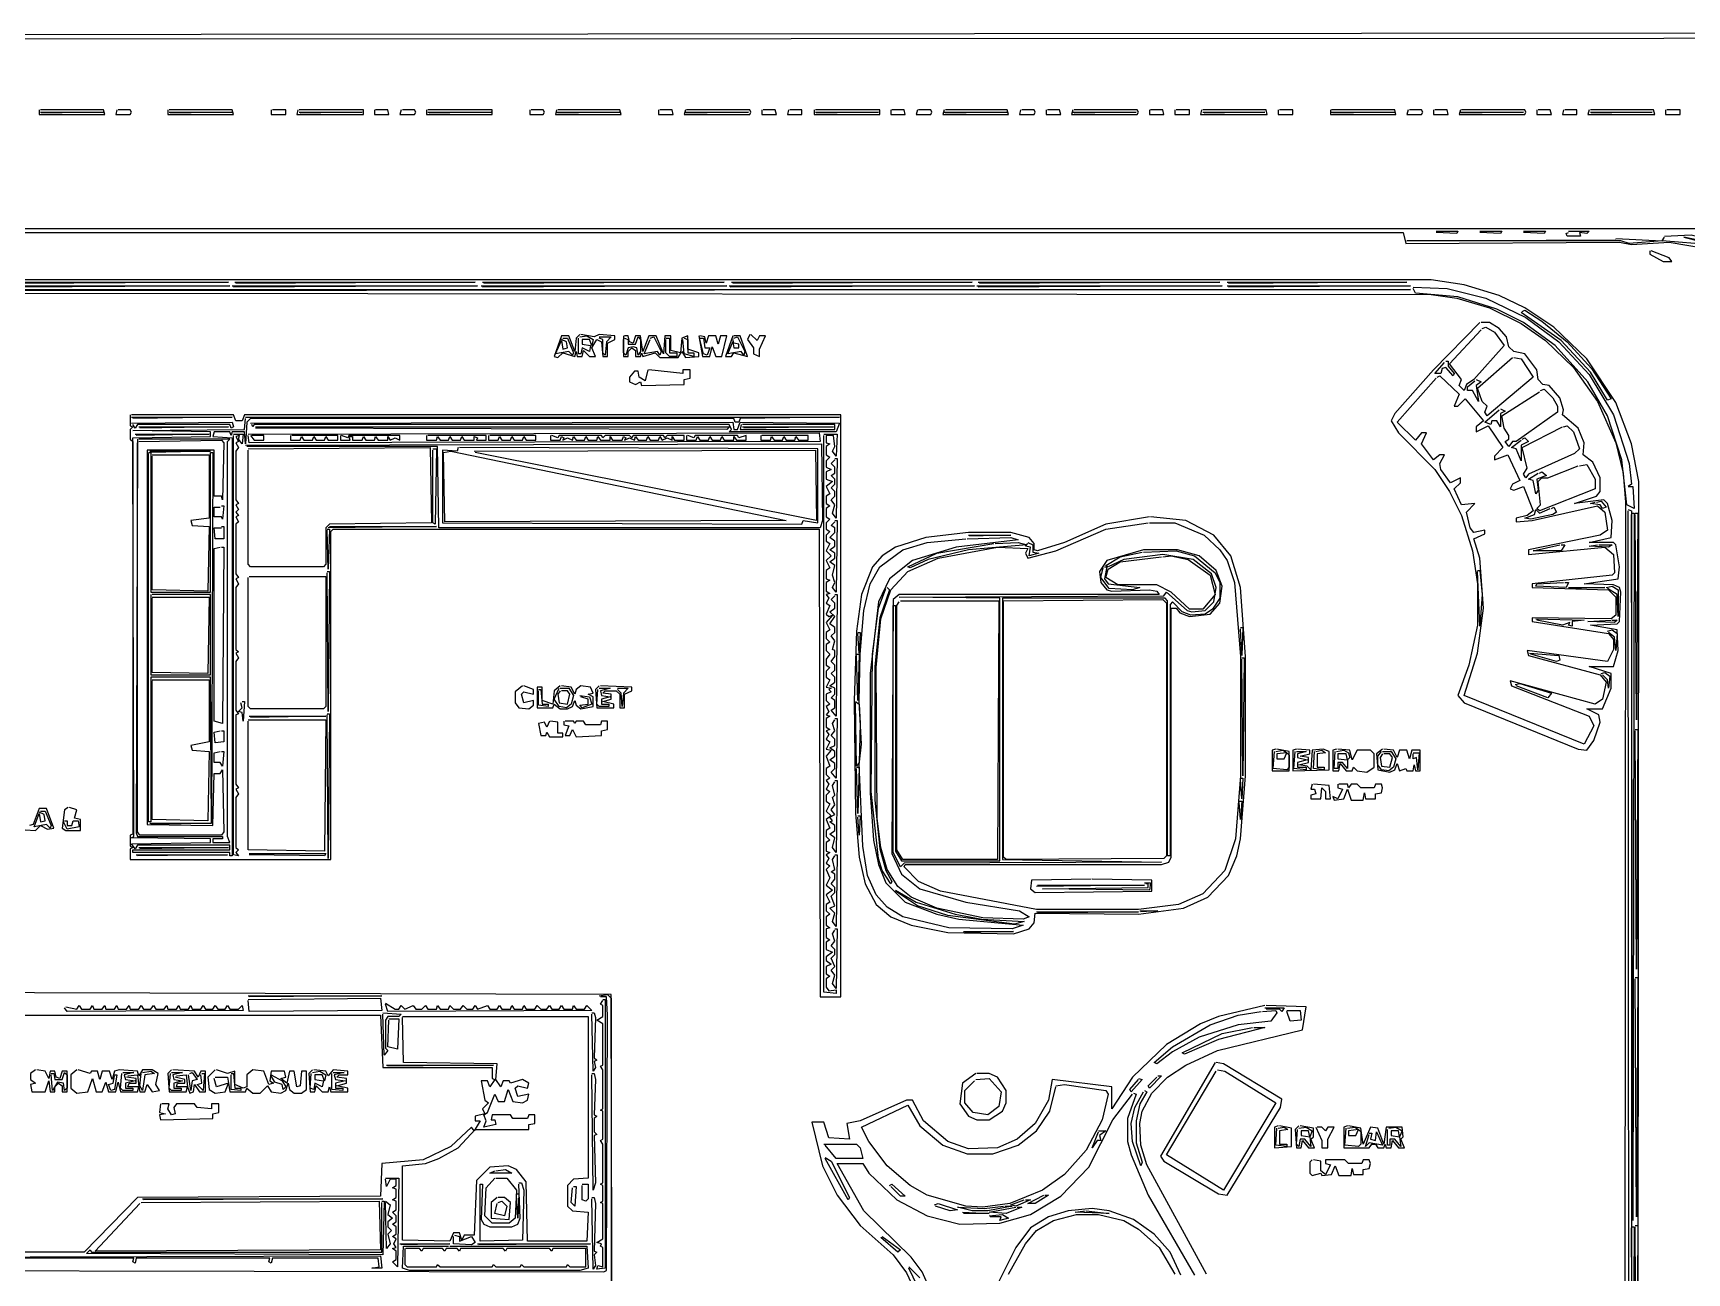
# Model space of a CAD drawing. Header units: metres. Extents: x 58 to 3505, y 58 to 2462.
# Drawn here: x 875 to 2236, y 1442 to 2462 of the extents above; entities that cross this region are included whole.
import ezdxf

# ---------------------------------------------------------------- set-up
doc = ezdxf.new("R2010")
doc.units = ezdxf.units.M

msp = doc.modelspace()

# ---------------------------------------------------------------- linework, layer by layer
at = {"layer": 'VETORIAL'}
for points in [[(2287, 2462), (58, 2460), (58, 59), (2940, 58), (2942, 60), (2942, 2459), (2937, 2462), (2288, 2462)], [(62, 2457), (2936, 2458), (2938, 2456), (2938, 63), (63, 62), (62, 2456)], [(880, 2399), (880, 2395), (934, 2395), (933, 2399), (881, 2399)], [(881, 2397), (933, 2397), (882, 2396)], [(944, 2399), (943, 2395), (955, 2395), (956, 2397), (955, 2399), (945, 2399)], [(986, 2399), (986, 2395), (1040, 2395), (1039, 2399), (987, 2399)], [(987, 2397), (1039, 2397), (988, 2396)], [(1071, 2399), (1071, 2395), (1083, 2395), (1083, 2399), (1072, 2399)], [(1093, 2399), (1092, 2395), (1147, 2395), (1147, 2399), (1094, 2399)], [(1094, 2397), (1146, 2397), (1095, 2396)], [(1156, 2399), (1156, 2395), (1168, 2395), (1167, 2399), (1157, 2399)], [(1178, 2399), (1177, 2395), (1189, 2395), (1190, 2397), (1189, 2399), (1179, 2399)], [(1199, 2399), (1199, 2395), (1253, 2395), (1253, 2399), (1200, 2399)], [(1200, 2397), (1252, 2397), (1201, 2396)], [(1284, 2399), (1284, 2395), (1295, 2395), (1296, 2397), (1295, 2399), (1285, 2399)], [(1306, 2399), (1305, 2395), (1359, 2395), (1358, 2399), (1307, 2399)], [(1306, 2397), (1358, 2397), (1307, 2396)], [(1390, 2399), (1390, 2395), (1402, 2395), (1401, 2399), (1391, 2399)], [(1412, 2399), (1411, 2395), (1465, 2395), (1466, 2397), (1465, 2399), (1413, 2399)], [(1412, 2397), (1464, 2397), (1413, 2396)], [(1475, 2399), (1475, 2395), (1487, 2395), (1486, 2399), (1476, 2399)], [(1497, 2399), (1496, 2395), (1508, 2395), (1508, 2399), (1498, 2399)], [(1518, 2399), (1518, 2395), (1572, 2395), (1572, 2399), (1519, 2399)], [(1519, 2397), (1571, 2397), (1520, 2396)], [(1581, 2399), (1581, 2395), (1593, 2395), (1592, 2399), (1582, 2399)], [(1603, 2399), (1602, 2395), (1614, 2395), (1615, 2397), (1614, 2399), (1604, 2399)], [(1625, 2399), (1624, 2395), (1678, 2395), (1677, 2399), (1626, 2399)], [(1625, 2397), (1677, 2397), (1626, 2396)], [(1688, 2399), (1687, 2395), (1699, 2395), (1700, 2397), (1699, 2399), (1689, 2399)], [(1709, 2399), (1709, 2395), (1721, 2395), (1720, 2399), (1710, 2399)], [(1731, 2399), (1730, 2395), (1784, 2395), (1785, 2397), (1784, 2399), (1732, 2399)], [(1731, 2397), (1783, 2397), (1732, 2396)], [(1794, 2399), (1794, 2395), (1806, 2395), (1805, 2399), (1795, 2399)], [(1815, 2399), (1815, 2395), (1827, 2395), (1827, 2399), (1816, 2399)], [(1837, 2399), (1836, 2395), (1891, 2395), (1890, 2399), (1838, 2399)], [(1838, 2397), (1889, 2397), (1839, 2396)], [(1900, 2399), (1900, 2395), (1912, 2395), (1912, 2399), (1901, 2399)], [(1943, 2399), (1943, 2395), (1997, 2395), (1996, 2399), (1944, 2399)], [(1944, 2397), (1996, 2397), (1945, 2396)], [(2007, 2399), (2006, 2395), (2018, 2395), (2019, 2397), (2018, 2399), (2008, 2399)], [(2028, 2399), (2028, 2395), (2040, 2395), (2039, 2399), (2029, 2399)], [(2050, 2399), (2049, 2395), (2103, 2395), (2104, 2397), (2103, 2399), (2051, 2399)], [(2050, 2397), (2102, 2397), (2051, 2396)], [(2113, 2399), (2113, 2395), (2125, 2395), (2124, 2399), (2114, 2399)], [(2135, 2399), (2134, 2395), (2146, 2395), (2146, 2399), (2136, 2399)], [(2156, 2399), (2155, 2395), (2210, 2395), (2209, 2399), (2157, 2399)], [(2157, 2397), (2208, 2397), (2158, 2396)], [(2219, 2399), (2219, 2395), (2231, 2395), (2231, 2399), (2220, 2399)], [(2250, 2301), (804, 2301)], [(811, 2298), (2003, 2298), (2005, 2289), (2181, 2290), (2191, 2288), (2222, 2290), (2264, 2283)], [(2178, 2293), (2216, 2291), (2189, 2289), (2182, 2291), (2006, 2291), (2178, 2292)], [(2030, 2299), (2048, 2299), (2047, 2297), (2030, 2298)], [(2066, 2299), (2084, 2299), (2083, 2297), (2066, 2298)], [(2102, 2299), (2120, 2299), (2119, 2297), (2102, 2298)], [(2139, 2299), (2156, 2299), (2154, 2297), (2148, 2298), (2149, 2295), (2138, 2295), (2137, 2297), (2139, 2298)], [(2218, 2295), (2240, 2296), (2268, 2289), (2263, 2288), (2234, 2294), (2262, 2287), (2258, 2285), (2243, 2289), (2216, 2291), (2218, 2294)], [(2206, 2283), (2206, 2280), (2217, 2274), (2224, 2274), (2222, 2277), (2207, 2283)], [(1352, 1249), (1351, 1671), (686, 1673), (685, 2073), (687, 2098), (691, 2118), (699, 2141), (718, 2174), (744, 2203), (773, 2224), (809, 2240), (830, 2245), (859, 2248), (2026, 2247), (2047, 2244), (2074, 2236), (2100, 2223), (2120, 2209), (2143, 2187), (2163, 2159), (2178, 2125), (2184, 2100), (2186, 2076), (2185, 1049)], [(2196, 1048), (2197, 2093), (2191, 2124), (2178, 2158), (2154, 2194), (2127, 2220), (2103, 2236), (2082, 2246), (2053, 2255), (2026, 2259), (845, 2259)], [(862, 2251), (2009, 2251), (863, 2250)], [(863, 2254), (1037, 2254), (864, 2253)], [(865, 2257), (1036, 2257), (866, 2256)], [(1039, 2254), (1241, 2254), (1040, 2253)], [(1041, 2257), (1239, 2257), (1042, 2256)], [(1244, 2254), (1446, 2254), (1245, 2253)], [(1245, 2257), (1444, 2257), (1246, 2256)], [(1448, 2254), (1650, 2254), (1449, 2253)], [(1450, 2257), (1648, 2257), (1451, 2256)], [(1652, 2254), (1854, 2254), (1653, 2253)], [(1653, 2257), (1852, 2257), (1654, 2256)], [(1858, 2257), (2006, 2257), (1859, 2256)], [(1858, 2254), (2009, 2254), (1859, 2253)], [(2011, 2253), (2039, 2252), (2071, 2244), (2104, 2228), (2131, 2208), (2156, 2181), (2176, 2148), (2189, 2108), (2191, 2091), (2188, 2089), (2192, 2089), (2193, 2071), (2187, 2074), (2183, 2111), (2171, 2147), (2155, 2175), (2128, 2205), (2102, 2224), (2080, 2235), (2048, 2245), (2013, 2248), (2011, 2252)], [(2101, 2233), (2103, 2234), (2117, 2225), (2138, 2208), (2158, 2186), (2174, 2161), (2171, 2160), (2157, 2183), (2133, 2209), (2100, 2232)], [(2066, 2224), (2028, 2185), (1996, 2149), (1993, 2143), (1999, 2133), (2029, 2103), (2041, 2085), (2051, 2065), (2060, 2036), (2064, 2009), (2064, 1975), (2057, 1942), (2048, 1917), (2053, 1911), (2147, 1873), (2154, 1872), (2160, 1880), (2165, 1895), (2164, 1901), (2154, 1906), (2167, 1906), (2174, 1923), (2174, 1935), (2156, 1941), (2176, 1941), (2180, 1954), (2179, 1971), (2157, 1975), (2179, 1976), (2181, 1978), (2182, 2002), (2181, 2006), (2176, 2008), (2152, 2009), (2180, 2013), (2181, 2023), (2178, 2041), (2176, 2043), (2156, 2043), (2174, 2047), (2175, 2061), (2171, 2075), (2168, 2078), (2144, 2075), (2162, 2081), (2165, 2085), (2165, 2096), (2159, 2109), (2151, 2115), (2152, 2125), (2147, 2137), (2134, 2148), (2135, 2152), (2132, 2162), (2123, 2172), (2118, 2173), (2114, 2177), (2113, 2185), (2103, 2198), (2094, 2200), (2090, 2204), (2088, 2212), (2082, 2219), (2074, 2224), (2067, 2224)], [(2068, 2219), (2071, 2220), (2078, 2216), (2086, 2205), (2061, 2177), (2055, 2173), (2053, 2168), (2049, 2172), (2051, 2177), (2041, 2190), (2067, 2218)], [(1325, 2214), (1322, 2211), (1321, 2200), (1316, 2213), (1310, 2213), (1304, 2196), (1307, 2195), (1311, 2199), (1321, 2196), (1322, 2200), (1323, 2196), (1327, 2196), (1328, 2201), (1333, 2196), (1338, 2196), (1335, 2203), (1339, 2210), (1343, 2208), (1344, 2196), (1348, 2196), (1348, 2207), (1354, 2210), (1354, 2213), (1341, 2214), (1337, 2212), (1326, 2214)], [(1311, 2211), (1315, 2211), (1320, 2199), (1319, 2197), (1316, 2200), (1305, 2198), (1310, 2209), (1311, 2202), (1315, 2203), (1314, 2208), (1310, 2210)], [(1325, 2212), (1331, 2213), (1336, 2210), (1335, 2205), (1333, 2210), (1327, 2210), (1327, 2206), (1334, 2205), (1333, 2200), (1327, 2203), (1326, 2198), (1324, 2198), (1324, 2211)], [(1341, 2212), (1351, 2212), (1347, 2208), (1346, 2197), (1344, 2199), (1344, 2210), (1341, 2211)], [(1361, 2213), (1361, 2196), (1365, 2196), (1365, 2200), (1368, 2203), (1371, 2201), (1371, 2196), (1375, 2196), (1376, 2199), (1377, 2196), (1387, 2199), (1391, 2195), (1406, 2195), (1409, 2200), (1412, 2195), (1423, 2196), (1423, 2199), (1414, 2202), (1414, 2213), (1409, 2211), (1408, 2199), (1400, 2201), (1400, 2213), (1395, 2213), (1394, 2198), (1388, 2213), (1382, 2213), (1377, 2200), (1375, 2213), (1371, 2213), (1369, 2207), (1366, 2208), (1365, 2213), (1362, 2213)], [(1362, 2211), (1365, 2210), (1365, 2206), (1371, 2206), (1373, 2212), (1375, 2210), (1375, 2200), (1373, 2197), (1372, 2203), (1369, 2204), (1365, 2203), (1363, 2197), (1361, 2199), (1361, 2210)], [(1383, 2211), (1386, 2212), (1392, 2200), (1391, 2197), (1389, 2200), (1378, 2198), (1383, 2210)], [(1396, 2211), (1399, 2211), (1399, 2199), (1405, 2199), (1405, 2196), (1399, 2196), (1396, 2199), (1396, 2210)], [(1411, 2211), (1414, 2210), (1414, 2199), (1419, 2199), (1419, 2196), (1411, 2198), (1410, 2210)], [(1423, 2213), (1426, 2196), (1432, 2196), (1434, 2204), (1437, 2196), (1442, 2196), (1446, 2213), (1441, 2213), (1439, 2206), (1437, 2213), (1431, 2213), (1429, 2207), (1428, 2212), (1424, 2213)], [(1424, 2211), (1427, 2211), (1428, 2203), (1432, 2203), (1430, 2197), (1427, 2198), (1424, 2210)], [(1451, 2213), (1445, 2196), (1450, 2196), (1452, 2199), (1463, 2196), (1457, 2213), (1452, 2213)], [(1452, 2211), (1455, 2212), (1461, 2200), (1460, 2197), (1458, 2200), (1447, 2198), (1451, 2208), (1452, 2203), (1456, 2203), (1456, 2206), (1452, 2207), (1451, 2210)], [(1465, 2214), (1463, 2210), (1468, 2203), (1468, 2198), (1473, 2196), (1473, 2202), (1478, 2213), (1473, 2213), (1471, 2209), (1466, 2214)], [(2094, 2195), (2100, 2194), (2110, 2179), (2072, 2147), (2070, 2150), (2072, 2155), (2068, 2159), (2064, 2170), (2093, 2195)], [(1381, 2185), (1379, 2176), (1374, 2179), (1373, 2184), (1370, 2184), (1366, 2179), (1366, 2175), (1371, 2173), (1375, 2175), (1376, 2172), (1411, 2173), (1411, 2177), (1416, 2178), (1416, 2185), (1410, 2185), (1410, 2182), (1382, 2185)], [(2031, 2179), (2033, 2180), (2049, 2165), (2045, 2155), (2048, 2155), (2054, 2161), (2069, 2143), (2063, 2138), (2063, 2134), (2073, 2139), (2085, 2121), (2078, 2114), (2078, 2111), (2089, 2115), (2099, 2094), (2093, 2091), (2091, 2087), (2094, 2086), (2102, 2089), (2110, 2069), (2105, 2065), (2096, 2063), (2096, 2060), (2109, 2061), (2163, 2073), (2169, 2068), (2171, 2053), (2165, 2049), (2106, 2037), (2106, 2033), (2169, 2039), (2176, 2033), (2177, 2018), (2175, 2016), (2109, 2009), (2109, 2006), (2172, 2004), (2178, 1998), (2178, 1983), (2174, 1980), (2109, 1981), (2109, 1978), (2172, 1968), (2176, 1963), (2176, 1955), (2171, 1945), (2105, 1954), (2106, 1950), (2165, 1934), (2170, 1928), (2167, 1914), (2161, 1910), (2091, 1929), (2092, 1925), (2156, 1900), (2160, 1892), (2152, 1877), (2053, 1917), (2064, 1952), (2069, 1989), (2066, 2030), (2061, 2046), (2070, 2050), (2070, 2053), (2061, 2051), (2058, 2055), (2055, 2068), (2062, 2075), (2051, 2074), (2045, 2087), (2050, 2092), (2050, 2096), (2042, 2092), (2034, 2103), (2033, 2108), (2037, 2115), (2033, 2115), (2028, 2111), (2018, 2124), (2022, 2133), (2018, 2133), (2013, 2127), (1998, 2142), (2030, 2178)], [(2038, 2192), (2040, 2192), (2040, 2188), (2045, 2182), (2044, 2180), (2038, 2187), (2035, 2186), (2034, 2182), (2029, 2182), (2037, 2191)], [(2063, 2177), (2067, 2175), (2063, 2172), (2065, 2159), (2060, 2168), (2056, 2168), (2056, 2171), (2062, 2176)], [(2116, 2168), (2119, 2169), (2126, 2162), (2130, 2155), (2130, 2150), (2096, 2126), (2093, 2126), (2090, 2122), (2087, 2126), (2090, 2128), (2090, 2131), (2086, 2137), (2084, 2147), (2115, 2167)], [(2083, 2153), (2087, 2151), (2083, 2149), (2083, 2138), (2080, 2143), (2076, 2143), (2075, 2140), (2070, 2142), (2082, 2152)], [(955, 2148), (955, 2139), (957, 2138), (955, 2136), (955, 2128), (957, 2126), (957, 1803), (955, 1802), (955, 1793), (957, 1792), (955, 1791), (955, 1782), (1120, 1782), (1120, 2052), (1122, 2054), (1522, 2054), (1523, 1669), (1540, 1669), (1540, 2148), (1049, 2148), (1047, 2143), (1042, 2143), (1040, 2148), (956, 2148)], [(1050, 2146), (1539, 2146), (1457, 2145), (1456, 2142), (1453, 2142), (1452, 2145), (1054, 2145), (1051, 2142), (1050, 2124), (1049, 2134), (1039, 2134), (1038, 2131), (1037, 2134), (1024, 2134), (1023, 2130), (1039, 2129), (1039, 1785), (1037, 1785), (1037, 1788), (957, 1788), (957, 1790), (1037, 1790), (1037, 1794), (961, 1794), (959, 1791), (956, 1795), (1021, 1796), (1021, 1799), (956, 1800), (958, 1801), (957, 2129), (1021, 2130), (1021, 2134), (957, 2135), (1049, 2136), (1050, 2145)], [(956, 2146), (1039, 2146), (957, 2145)], [(956, 2141), (1039, 2142), (1040, 2138), (1038, 2137), (1037, 2140), (961, 2140), (959, 2137), (957, 2140)], [(962, 2138), (1036, 2138), (963, 2137)], [(1054, 2141), (1451, 2142), (1452, 2136), (1455, 2136), (1457, 2142), (1539, 2141), (1536, 2134), (1448, 2134), (1450, 2136), (1448, 2140), (1057, 2140), (1056, 2138), (1055, 2140)], [(1058, 2138), (1448, 2138), (1446, 2136), (1058, 2137)], [(1458, 2140), (1457, 2136), (1535, 2136), (1535, 2140), (1459, 2140)], [(1459, 2138), (1534, 2138), (1460, 2137)], [(2135, 2138), (2138, 2139), (2143, 2134), (2148, 2120), (2144, 2116), (2106, 2099), (2104, 2096), (2102, 2099), (2105, 2104), (2101, 2121), (2134, 2138)], [(959, 2132), (1020, 2132), (960, 2131)], [(961, 2128), (960, 1804), (961, 1801), (1031, 1801), (1031, 1799), (1023, 1799), (1023, 1796), (1037, 1796), (1035, 1801), (1035, 2126), (1037, 2128), (962, 2128)], [(962, 2126), (1030, 2127), (1032, 2125), (1031, 2078), (1030, 2081), (1024, 2081), (1024, 2119), (969, 2119), (969, 1811), (1023, 1810), (1024, 1853), (1029, 1853), (1031, 1856), (1032, 1805), (1030, 1802), (963, 1802), (961, 1805), (961, 2125)], [(1040, 2132), (1048, 2132), (1047, 2124), (1044, 2128), (1045, 2131), (1042, 2130), (1044, 2126), (1042, 2125), (1044, 2121), (1042, 2118), (1042, 2078), (1044, 2075), (1042, 2074), (1044, 2070), (1042, 2068), (1044, 2065), (1042, 2064), (1044, 2060), (1042, 2058), (1042, 2017), (1044, 2014), (1042, 2013), (1044, 2009), (1042, 2006), (1042, 1955), (1044, 1953), (1042, 1952), (1044, 1948), (1042, 1945), (1042, 1905), (1044, 1902), (1042, 1901), (1042, 1844), (1044, 1841), (1042, 1840), (1044, 1836), (1042, 1833), (1042, 1792), (1044, 1790), (1042, 1788), (1044, 1785), (1040, 1786), (1040, 2131)], [(1050, 2123), (1524, 2124), (1525, 2061), (1523, 2055), (1209, 2055), (1208, 2122), (1051, 2122)], [(1052, 2132), (1522, 2133), (1523, 2126), (1053, 2125), (1052, 2131)], [(1054, 2131), (1057, 2127), (1065, 2127), (1065, 2131), (1055, 2131)], [(1087, 2131), (1087, 2127), (1095, 2127), (1096, 2130), (1098, 2127), (1105, 2127), (1106, 2130), (1108, 2127), (1115, 2127), (1116, 2130), (1118, 2127), (1126, 2127), (1126, 2131), (1088, 2131)], [(1128, 2131), (1128, 2127), (1136, 2127), (1135, 2130), (1138, 2130), (1138, 2127), (1146, 2127), (1147, 2130), (1149, 2127), (1156, 2127), (1157, 2130), (1159, 2127), (1167, 2127), (1167, 2130), (1169, 2127), (1173, 2129), (1177, 2127), (1177, 2131), (1135, 2131), (1134, 2129), (1129, 2131)], [(1199, 2131), (1199, 2127), (1207, 2127), (1208, 2130), (1210, 2127), (1217, 2127), (1218, 2130), (1220, 2127), (1227, 2127), (1228, 2130), (1230, 2127), (1238, 2127), (1238, 2130), (1241, 2129), (1240, 2127), (1248, 2127), (1248, 2131), (1200, 2131)], [(1250, 2131), (1250, 2127), (1258, 2127), (1259, 2130), (1261, 2127), (1268, 2127), (1269, 2130), (1271, 2127), (1278, 2127), (1279, 2130), (1281, 2127), (1289, 2127), (1289, 2131), (1251, 2131)], [(1301, 2131), (1301, 2127), (1309, 2127), (1310, 2130), (1312, 2129), (1311, 2127), (1315, 2129), (1319, 2127), (1320, 2130), (1322, 2127), (1329, 2127), (1330, 2130), (1332, 2127), (1339, 2127), (1340, 2130), (1342, 2127), (1350, 2127), (1350, 2130), (1352, 2127), (1360, 2127), (1361, 2130), (1363, 2129), (1362, 2127), (1366, 2129), (1370, 2127), (1371, 2130), (1373, 2127), (1380, 2127), (1381, 2130), (1383, 2127), (1390, 2127), (1391, 2130), (1393, 2127), (1397, 2129), (1401, 2127), (1401, 2130), (1403, 2127), (1411, 2127), (1411, 2131), (1397, 2131), (1395, 2129), (1394, 2131), (1369, 2131), (1368, 2129), (1366, 2131), (1346, 2131), (1344, 2129), (1343, 2131), (1308, 2131), (1307, 2129), (1302, 2131)], [(1413, 2131), (1413, 2127), (1421, 2127), (1422, 2130), (1424, 2127), (1431, 2127), (1432, 2130), (1434, 2127), (1441, 2127), (1442, 2130), (1444, 2127), (1452, 2127), (1452, 2130), (1454, 2127), (1462, 2127), (1462, 2131), (1456, 2129), (1455, 2131), (1420, 2131), (1419, 2129), (1414, 2131)], [(1474, 2131), (1474, 2127), (1482, 2127), (1483, 2130), (1485, 2127), (1492, 2127), (1493, 2130), (1495, 2127), (1502, 2127), (1503, 2130), (1505, 2127), (1513, 2127), (1513, 2131), (1475, 2131)], [(1526, 2132), (1537, 2132), (1536, 2114), (1533, 2118), (1535, 2122), (1534, 2131), (1528, 2131), (1528, 2125), (1531, 2124), (1528, 2122), (1528, 2115), (1531, 2113), (1528, 2110), (1528, 2105), (1532, 2103), (1528, 2101), (1528, 2095), (1533, 2093), (1528, 2089), (1531, 2083), (1528, 2081), (1528, 2075), (1531, 2073), (1528, 2071), (1528, 2064), (1531, 2062), (1528, 2059), (1528, 2054), (1531, 2052), (1528, 2049), (1528, 2044), (1531, 2042), (1528, 2036), (1532, 2032), (1528, 2028), (1531, 2022), (1528, 2020), (1528, 2013), (1531, 2012), (1528, 2010), (1528, 2003), (1531, 2001), (1528, 2000), (1530, 1997), (1528, 1993), (1531, 1991), (1528, 1984), (1530, 1982), (1533, 1983), (1528, 1977), (1531, 1971), (1528, 1969), (1528, 1964), (1531, 1961), (1528, 1959), (1528, 1954), (1531, 1951), (1528, 1947), (1528, 1942), (1531, 1940), (1528, 1937), (1528, 1932), (1531, 1930), (1528, 1924), (1532, 1923), (1530, 1922), (1532, 1920), (1528, 1918), (1528, 1913), (1531, 1910), (1528, 1908), (1530, 1904), (1528, 1901), (1531, 1900), (1528, 1898), (1528, 1891), (1531, 1889), (1528, 1888), (1530, 1885), (1528, 1881), (1531, 1879), (1528, 1873), (1532, 1872), (1528, 1867), (1531, 1859), (1528, 1857), (1528, 1852), (1531, 1849), (1528, 1847), (1530, 1844), (1528, 1840), (1531, 1838), (1528, 1835), (1528, 1830), (1531, 1828), (1528, 1822), (1532, 1818), (1528, 1815), (1531, 1808), (1528, 1806), (1528, 1801), (1531, 1798), (1528, 1796), (1528, 1789), (1531, 1788), (1528, 1786), (1530, 1783), (1528, 1779), (1531, 1777), (1528, 1774), (1531, 1767), (1528, 1761), (1533, 1757), (1528, 1753), (1531, 1747), (1528, 1745), (1528, 1740), (1531, 1737), (1528, 1735), (1528, 1728), (1531, 1726), (1528, 1725), (1528, 1718), (1531, 1716), (1528, 1714), (1528, 1708), (1533, 1706), (1528, 1702), (1528, 1699), (1532, 1696), (1528, 1694), (1528, 1688), (1531, 1686), (1528, 1684), (1528, 1677), (1530, 1674), (1536, 1675), (1536, 1672), (1526, 1673), (1526, 2131)], [(2101, 2128), (2103, 2129), (2106, 2126), (2100, 2123), (2100, 2110), (2096, 2120), (2092, 2121), (2100, 2127)], [(970, 2117), (972, 2117), (972, 2002), (1021, 2002), (1021, 2117), (1023, 2117), (1022, 1812), (1021, 1932), (972, 1932), (972, 1813), (970, 1813), (970, 2116)], [(971, 2118), (1021, 2118), (972, 2117)], [(973, 2115), (1020, 2115), (1020, 2063), (1005, 2061), (1006, 2057), (1020, 2056), (1019, 2003), (973, 2004), (973, 2114)], [(1052, 2120), (1202, 2121), (1203, 2059), (1119, 2058), (1116, 2055), (1116, 2025), (1114, 2023), (1054, 2023), (1052, 2025), (1052, 2119)], [(1204, 2120), (1207, 2120), (1206, 2058), (1204, 2059), (1204, 2119)], [(1225, 2121), (1224, 2118), (1212, 2119), (1212, 2059), (1508, 2058), (1509, 2061), (1521, 2059), (1521, 2120), (1226, 2121)], [(1213, 2117), (1219, 2118), (1495, 2061), (1214, 2060), (1213, 2116)], [(1238, 2118), (1519, 2119), (1520, 2061), (1239, 2117)], [(1535, 2112), (1537, 2112), (1536, 2063), (1533, 2067), (1535, 2074), (1532, 2078), (1535, 2081), (1535, 2085), (1532, 2088), (1535, 2091), (1535, 2095), (1532, 2098), (1535, 2100), (1535, 2105), (1532, 2108), (1535, 2111)], [(2115, 2100), (2117, 2101), (2121, 2098), (2113, 2095), (2114, 2086), (2112, 2083), (2110, 2094), (2106, 2095), (2114, 2100)], [(2148, 2106), (2154, 2107), (2161, 2095), (2161, 2087), (2115, 2069), (2113, 2071), (2116, 2074), (2114, 2093), (2117, 2096), (2122, 2096), (2147, 2106)], [(1030, 2073), (1032, 2073), (1031, 2062), (1030, 2064), (1024, 2064), (1024, 2072), (1029, 2072)], [(2125, 2071), (2127, 2072), (2129, 2068), (2126, 2066), (2108, 2062), (2103, 2063), (2111, 2066), (2112, 2070), (2115, 2067), (2124, 2071)], [(2162, 2076), (2166, 2077), (2170, 2072), (2167, 2071), (2165, 2074), (2157, 2075), (2161, 2076)], [(2188, 2070), (2191, 2069), (2191, 1052), (2189, 1050), (2188, 2069)], [(1030, 2056), (1032, 2056), (1032, 2046), (1025, 2046), (1024, 2055), (1030, 2055)], [(1119, 2056), (1207, 2056), (1118, 2055)], [(1535, 2061), (1537, 2061), (1536, 2002), (1533, 2006), (1535, 2010), (1533, 2016), (1535, 2024), (1531, 2027), (1535, 2030), (1535, 2034), (1531, 2037), (1535, 2040), (1535, 2044), (1531, 2047), (1535, 2051), (1535, 2055), (1532, 2057), (1535, 2060)], [(1794, 2064), (1758, 2058), (1724, 2043), (1702, 2036), (1699, 2037), (1699, 2042), (1695, 2047), (1680, 2051), (1645, 2051), (1610, 2047), (1585, 2039), (1574, 2032), (1566, 2023), (1557, 2000), (1553, 1970), (1551, 1913), (1552, 1820), (1555, 1784), (1560, 1762), (1569, 1745), (1581, 1735), (1598, 1728), (1628, 1722), (1682, 1721), (1695, 1725), (1699, 1730), (1700, 1738), (1785, 1737), (1822, 1742), (1842, 1751), (1859, 1769), (1866, 1785), (1869, 1799), (1873, 1851), (1873, 1949), (1869, 2006), (1861, 2032), (1847, 2049), (1824, 2061), (1795, 2064)], [(1794, 2059), (1815, 2059), (1839, 2049), (1852, 2037), (1858, 2028), (1864, 2010), (1869, 1949), (1869, 1851), (1865, 1799), (1856, 1773), (1838, 1754), (1818, 1745), (1785, 1741), (1701, 1741), (1622, 1756), (1604, 1764), (1592, 1776), (1593, 1778), (1804, 1778), (1810, 1780), (1812, 1784), (1812, 1989), (1816, 1989), (1819, 1985), (1827, 1982), (1844, 1984), (1852, 1993), (1854, 2007), (1849, 2020), (1835, 2032), (1817, 2037), (1789, 2037), (1759, 2028), (1753, 2019), (1754, 2010), (1759, 2004), (1763, 2003), (1794, 2004), (1800, 2003), (1802, 2000), (1588, 2000), (1583, 1996), (1582, 1787), (1590, 1770), (1605, 1758), (1643, 1747), (1687, 1740), (1695, 1735), (1690, 1733), (1657, 1734), (1619, 1742), (1598, 1751), (1587, 1760), (1578, 1774), (1573, 1792), (1570, 1816), (1569, 1940), (1573, 1980), (1581, 2004), (1595, 2019), (1620, 2030), (1669, 2039), (1694, 2038), (1692, 2034), (1694, 2030), (1717, 2036), (1758, 2054), (1793, 2059)], [(2191, 2067), (2193, 2067), (2192, 1485), (2191, 2066)], [(2194, 2067), (2196, 2067), (2195, 1897), (2194, 2066)], [(1117, 2054), (1119, 2054), (1118, 2021), (1117, 2053)], [(1644, 2046), (1680, 2047), (1686, 2045), (1635, 2039), (1599, 2028), (1580, 2013), (1571, 1994), (1564, 1935), (1564, 1837), (1567, 1798), (1571, 1778), (1577, 1763), (1593, 1747), (1619, 1737), (1637, 1733), (1690, 1728), (1681, 1725), (1629, 1726), (1591, 1735), (1578, 1743), (1569, 1753), (1562, 1769), (1558, 1793), (1555, 1860), (1557, 1877), (1555, 1912), (1556, 1951), (1559, 1987), (1564, 2009), (1572, 2023), (1591, 2037), (1611, 2043), (1643, 2046)], [(1667, 2042), (1686, 2043), (1693, 2041), (1645, 2037), (1612, 2029), (1597, 2022), (1595, 2023), (1619, 2034), (1666, 2042)], [(1645, 2049), (1680, 2049), (1646, 2048)], [(1694, 2043), (1698, 2041), (1698, 2035), (1703, 2034), (1695, 2032), (1696, 2039), (1692, 2040), (1694, 2042)], [(1030, 2039), (1032, 2039), (1031, 1894), (1024, 1896), (1024, 2038), (1029, 2039)], [(1789, 2035), (1816, 2036), (1831, 2032), (1848, 2018), (1852, 2010), (1852, 1997), (1846, 1988), (1840, 1984), (1828, 1983), (1821, 1986), (1813, 1994), (1811, 1992), (1811, 1785), (1809, 1785), (1809, 1995), (1807, 1997), (1673, 1997), (1673, 1782), (1804, 1780), (1592, 1779), (1589, 1776), (1583, 1788), (1583, 1991), (1585, 1991), (1585, 1789), (1590, 1781), (1671, 1781), (1671, 1997), (1588, 1998), (1806, 1999), (1808, 2002), (1825, 1987), (1829, 1986), (1840, 1987), (1847, 1994), (1849, 2006), (1845, 2017), (1830, 2029), (1805, 2033), (1773, 2029), (1760, 2023), (1758, 2024), (1770, 2031), (1788, 2035)], [(1805, 2031), (1812, 2032), (1826, 2029), (1844, 2016), (1848, 2000), (1838, 1988), (1827, 1988), (1812, 2002), (1800, 2008), (1768, 2008), (1758, 2014), (1760, 2021), (1770, 2027), (1804, 2031)], [(2133, 2041), (2136, 2041), (2133, 2036), (2110, 2036), (2132, 2041)], [(2164, 2041), (2175, 2041), (2172, 2039), (2156, 2040), (2163, 2041)], [(1117, 2019), (1119, 2019), (1118, 1904), (1117, 2018)], [(1757, 2023), (1759, 2023), (1757, 2013), (1760, 2009), (1786, 2006), (1780, 2004), (1761, 2005), (1754, 2014), (1756, 2022)], [(2064, 2020), (2066, 2020), (2068, 2000), (2066, 1974), (2064, 2019)], [(1053, 2015), (1116, 2015), (1116, 1908), (1114, 1906), (1054, 1906), (1052, 1908), (1052, 2014)], [(1578, 2006), (1580, 2004), (1572, 1981), (1568, 1941), (1568, 1831), (1572, 1791), (1577, 1773), (1582, 1764), (1581, 1762), (1574, 1773), (1571, 1783), (1565, 1838), (1566, 1951), (1571, 1989), (1577, 2005)], [(2136, 2010), (2139, 2010), (2137, 2006), (2112, 2007), (2113, 2009), (2135, 2010)], [(2139, 2006), (2169, 2006), (2140, 2005)], [(2170, 2006), (2175, 2007), (2180, 2004), (2180, 1982), (2179, 2000), (2171, 2005)], [(972, 2000), (972, 1934), (1021, 1934), (1021, 2000), (973, 2000)], [(973, 1998), (1020, 1998), (1019, 1935), (973, 1936), (973, 1997)], [(1535, 2000), (1537, 2000), (1536, 1900), (1532, 1905), (1535, 1907), (1535, 1913), (1532, 1915), (1535, 1918), (1535, 1923), (1531, 1925), (1535, 1928), (1535, 1932), (1532, 1935), (1535, 1938), (1535, 1942), (1532, 1945), (1535, 1949), (1535, 1954), (1533, 1955), (1535, 1962), (1532, 1966), (1535, 1969), (1535, 1973), (1531, 1976), (1535, 1982), (1531, 1986), (1535, 1989), (1535, 1993), (1532, 1996), (1535, 1999)], [(1589, 1995), (1670, 1995), (1669, 1782), (1591, 1782), (1586, 1790), (1586, 1991), (1588, 1994)], [(1674, 1995), (1805, 1996), (1808, 1993), (1808, 1785), (1806, 1783), (1676, 1782), (1674, 1784), (1674, 1994)], [(2112, 1980), (2152, 1979), (2142, 1978), (2142, 1974), (2139, 1975), (2140, 1977), (2134, 1975), (2113, 1979)], [(2175, 1979), (2179, 1979), (2177, 1977), (2155, 1978), (2174, 1979)], [(1554, 1969), (1556, 1969), (1555, 1952), (1554, 1968)], [(1869, 1973), (1871, 1973), (1870, 1950), (1869, 1972)], [(2171, 1970), (2175, 1971), (2179, 1968), (2178, 1954), (2177, 1965), (2172, 1969)], [(1553, 1951), (1555, 1951), (1554, 1913), (1553, 1950)], [(1870, 1948), (1872, 1948), (1871, 1851), (1870, 1947)], [(2107, 1952), (2131, 1950), (2132, 1946), (2129, 1945), (2108, 1951)], [(2166, 1935), (2169, 1936), (2173, 1933), (2172, 1923), (2171, 1930), (2167, 1934)], [(973, 1930), (1020, 1930), (1020, 1879), (1005, 1876), (1006, 1872), (1020, 1871), (1019, 1814), (973, 1815), (973, 1929)], [(1278, 1925), (1272, 1920), (1272, 1911), (1275, 1907), (1283, 1906), (1287, 1909), (1287, 1913), (1279, 1911), (1277, 1918), (1279, 1920), (1287, 1918), (1287, 1922), (1279, 1925)], [(1309, 1925), (1304, 1921), (1303, 1910), (1294, 1913), (1294, 1924), (1290, 1924), (1290, 1907), (1303, 1907), (1304, 1910), (1309, 1906), (1315, 1906), (1319, 1908), (1321, 1913), (1322, 1909), (1326, 1906), (1336, 1908), (1336, 1916), (1332, 1918), (1336, 1919), (1334, 1924), (1326, 1925), (1322, 1922), (1321, 1918), (1318, 1924), (1310, 1925)], [(1291, 1922), (1293, 1922), (1294, 1910), (1299, 1910), (1299, 1908), (1291, 1909), (1291, 1921)], [(1309, 1923), (1316, 1923), (1320, 1917), (1318, 1910), (1314, 1907), (1308, 1908), (1304, 1914), (1308, 1923)], [(1309, 1921), (1307, 1918), (1308, 1911), (1315, 1910), (1317, 1918), (1315, 1921), (1310, 1921)], [(1341, 1925), (1338, 1922), (1339, 1907), (1353, 1907), (1353, 1910), (1344, 1912), (1351, 1914), (1351, 1918), (1344, 1919), (1346, 1921), (1355, 1921), (1358, 1918), (1358, 1907), (1362, 1907), (1362, 1918), (1368, 1921), (1368, 1924), (1342, 1925)], [(1341, 1923), (1350, 1923), (1342, 1921), (1343, 1917), (1350, 1916), (1343, 1914), (1343, 1910), (1349, 1910), (1349, 1908), (1341, 1908), (1339, 1910), (1340, 1922)], [(1356, 1923), (1365, 1923), (1361, 1919), (1360, 1908), (1359, 1919), (1356, 1922)], [(2095, 1926), (2099, 1927), (2125, 1919), (2122, 1915), (2096, 1925)], [(1047, 1912), (1049, 1912), (1048, 1896), (1047, 1903), (1044, 1904), (1047, 1907), (1046, 1911)], [(1325, 1917), (1333, 1916), (1335, 1910), (1327, 1907), (1325, 1909), (1332, 1910), (1332, 1914), (1326, 1916)], [(1552, 1912), (1555, 1910), (1556, 1894), (1555, 1862), (1553, 1859), (1552, 1911)], [(1052, 1897), (1116, 1897), (1115, 1789), (1052, 1790), (1052, 1896)], [(1053, 1900), (1116, 1900), (1054, 1899)], [(1117, 1902), (1119, 1902), (1118, 1783), (1117, 1901)], [(1300, 1896), (1298, 1891), (1296, 1895), (1291, 1894), (1293, 1884), (1297, 1884), (1298, 1887), (1300, 1883), (1311, 1883), (1311, 1886), (1307, 1886), (1307, 1895), (1301, 1896)], [(1312, 1896), (1312, 1893), (1316, 1892), (1313, 1884), (1317, 1884), (1319, 1889), (1322, 1883), (1343, 1884), (1343, 1888), (1348, 1889), (1348, 1896), (1343, 1896), (1342, 1893), (1330, 1893), (1328, 1896), (1322, 1896), (1321, 1894), (1320, 1896), (1313, 1896)], [(1535, 1898), (1537, 1898), (1536, 1849), (1532, 1854), (1535, 1857), (1535, 1861), (1531, 1864), (1535, 1867), (1535, 1871), (1531, 1874), (1535, 1876), (1535, 1881), (1532, 1884), (1535, 1888), (1533, 1894), (1535, 1897)], [(1030, 1888), (1032, 1888), (1032, 1879), (1025, 1878), (1024, 1887), (1029, 1888)], [(2194, 1889), (2196, 1889), (2195, 1692), (2194, 1888)], [(1030, 1871), (1032, 1871), (1031, 1859), (1029, 1862), (1024, 1862), (1024, 1870), (1029, 1871)], [(1898, 1873), (1895, 1872), (1895, 1855), (1909, 1855), (1909, 1871), (1899, 1873)], [(1898, 1871), (1904, 1872), (1907, 1870), (1899, 1869), (1899, 1865), (1905, 1865), (1907, 1870), (1909, 1868), (1909, 1858), (1907, 1856), (1896, 1857), (1897, 1871)], [(1915, 1873), (1912, 1872), (1912, 1855), (1942, 1856), (1942, 1871), (1937, 1873), (1928, 1872), (1927, 1856), (1924, 1859), (1917, 1860), (1925, 1862), (1925, 1866), (1918, 1867), (1926, 1869), (1926, 1872), (1916, 1873)], [(1915, 1871), (1923, 1871), (1916, 1869), (1916, 1866), (1924, 1864), (1916, 1862), (1916, 1858), (1923, 1858), (1923, 1856), (1913, 1857), (1914, 1871)], [(1931, 1871), (1936, 1872), (1939, 1870), (1932, 1869), (1932, 1858), (1938, 1858), (1938, 1856), (1929, 1857), (1930, 1871)], [(1948, 1873), (1945, 1872), (1945, 1855), (1950, 1855), (1951, 1861), (1956, 1855), (1961, 1855), (1962, 1858), (1965, 1855), (1973, 1854), (1979, 1858), (1979, 1869), (1976, 1872), (1965, 1872), (1961, 1864), (1959, 1872), (1949, 1873)], [(1948, 1871), (1954, 1872), (1958, 1870), (1959, 1866), (1957, 1864), (1956, 1869), (1949, 1869), (1949, 1865), (1957, 1864), (1957, 1857), (1953, 1862), (1949, 1862), (1949, 1857), (1946, 1857), (1947, 1871)], [(1986, 1873), (1981, 1869), (1982, 1856), (1992, 1854), (1996, 1856), (1998, 1861), (2000, 1855), (2005, 1857), (2006, 1855), (2011, 1855), (2012, 1860), (2013, 1855), (2017, 1855), (2017, 1872), (2010, 1872), (2008, 1865), (2006, 1872), (2000, 1872), (1998, 1866), (1995, 1872), (1987, 1873)], [(1986, 1871), (1993, 1871), (1997, 1865), (1995, 1858), (1991, 1855), (1985, 1856), (1982, 1860), (1982, 1867), (1985, 1871)], [(1986, 1869), (1984, 1866), (1985, 1859), (1992, 1858), (1994, 1866), (1992, 1869), (1987, 1869)], [(2011, 1870), (2016, 1870), (2015, 1856), (2014, 1866), (2011, 1865), (2011, 1869)], [(1553, 1858), (1555, 1858), (1554, 1820), (1553, 1857)], [(1535, 1847), (1537, 1847), (1536, 1788), (1533, 1792), (1535, 1800), (1531, 1803), (1535, 1806), (1535, 1810), (1531, 1813), (1533, 1814), (1531, 1817), (1535, 1819), (1532, 1823), (1535, 1827), (1533, 1833), (1535, 1835), (1533, 1843), (1535, 1846)], [(1869, 1849), (1871, 1849), (1870, 1832), (1869, 1848)], [(1928, 1844), (1927, 1840), (1930, 1840), (1931, 1836), (1927, 1835), (1927, 1832), (1935, 1832), (1936, 1841), (1939, 1838), (1939, 1832), (1943, 1832), (1942, 1843), (1929, 1844)], [(1949, 1844), (1949, 1841), (1953, 1840), (1949, 1832), (1945, 1834), (1946, 1831), (1954, 1832), (1957, 1840), (1960, 1831), (1970, 1831), (1971, 1837), (1972, 1832), (1980, 1832), (1980, 1836), (1985, 1837), (1986, 1841), (1985, 1844), (1980, 1844), (1979, 1841), (1968, 1841), (1965, 1844), (1960, 1844), (1958, 1841), (1957, 1844), (1950, 1844)], [(904, 1825), (901, 1823), (899, 1808), (902, 1806), (914, 1806), (914, 1815), (909, 1816), (911, 1823), (905, 1825)], [(1868, 1830), (1870, 1830), (1869, 1815), (1868, 1829)], [(860, 1807), (877, 1806), (881, 1810), (887, 1807), (892, 1808), (886, 1824), (880, 1824), (875, 1811), (872, 1810)], [(881, 1822), (885, 1822), (890, 1810), (889, 1808), (886, 1811), (876, 1809), (880, 1820), (881, 1813), (885, 1814), (884, 1819), (880, 1821)], [(901, 1814), (903, 1814), (903, 1810), (907, 1810), (908, 1814), (912, 1814), (913, 1809), (903, 1807), (900, 1813)], [(971, 1812), (1022, 1812), (972, 1811)], [(1554, 1818), (1556, 1818), (1555, 1802), (1554, 1817)], [(960, 1786), (1035, 1786), (961, 1785)], [(962, 1792), (1036, 1792), (963, 1791)], [(1053, 1787), (1116, 1787), (1115, 1785), (1053, 1786)], [(1535, 1786), (1537, 1786), (1536, 1727), (1533, 1731), (1535, 1738), (1531, 1742), (1535, 1744), (1532, 1752), (1535, 1755), (1535, 1759), (1532, 1762), (1535, 1766), (1535, 1770), (1532, 1772), (1535, 1774), (1533, 1782), (1535, 1785)], [(1585, 1757), (1602, 1747), (1634, 1737), (1656, 1733), (1691, 1731), (1683, 1729), (1628, 1736), (1603, 1744), (1585, 1756)], [(1746, 1766), (1697, 1765), (1696, 1758), (1700, 1755), (1796, 1756), (1796, 1765), (1747, 1766)], [(1702, 1761), (1790, 1761), (1701, 1760)], [(1790, 1763), (1795, 1763), (1794, 1757), (1706, 1758), (1793, 1759), (1793, 1762), (1791, 1762)], [(1701, 1739), (1785, 1739), (1702, 1738)], [(1786, 1740), (1801, 1740), (1787, 1739)], [(1535, 1725), (1537, 1725), (1536, 1676), (1533, 1680), (1535, 1687), (1532, 1691), (1535, 1694), (1532, 1701), (1535, 1704), (1535, 1708), (1532, 1711), (1535, 1715), (1533, 1721), (1535, 1724)], [(1641, 1723), (1682, 1723), (1642, 1722)], [(2194, 1685), (2196, 1685), (2195, 1488), (2194, 1684)], [(678, 1071), (677, 1442), (681, 1445), (767, 1445), (767, 1625), (769, 1625), (769, 1444), (1345, 1443), (1347, 1444), (1348, 1654), (1347, 1669), (1342, 1669)], [(902, 1661), (911, 1659), (913, 1662), (915, 1659), (922, 1659), (924, 1662), (925, 1659), (932, 1659), (934, 1662), (935, 1659), (942, 1659), (944, 1662), (945, 1659), (952, 1659), (954, 1662), (955, 1659), (962, 1659), (964, 1662), (966, 1659), (972, 1659), (974, 1662), (976, 1659), (983, 1659), (985, 1662), (986, 1659), (993, 1659), (995, 1662), (996, 1659), (1003, 1659), (1005, 1662), (1006, 1659), (1013, 1659), (1015, 1662), (1017, 1659), (1023, 1659), (1025, 1662), (1027, 1659), (1033, 1659), (1035, 1662), (1037, 1659), (1044, 1659), (1047, 1662), (1048, 1658), (903, 1657), (901, 1660)], [(1052, 1670), (1162, 1670), (1053, 1669)], [(1052, 1667), (1161, 1668), (1162, 1658), (1053, 1657), (1052, 1666)], [(1165, 1664), (1173, 1659), (1176, 1659), (1178, 1662), (1181, 1659), (1188, 1662), (1190, 1659), (1195, 1659), (1198, 1662), (1200, 1659), (1207, 1659), (1208, 1662), (1210, 1659), (1217, 1659), (1218, 1662), (1221, 1659), (1227, 1659), (1229, 1662), (1232, 1659), (1237, 1659), (1239, 1662), (1241, 1659), (1249, 1662), (1251, 1659), (1257, 1659), (1259, 1662), (1261, 1659), (1268, 1659), (1269, 1662), (1271, 1659), (1278, 1659), (1279, 1662), (1281, 1659), (1288, 1659), (1290, 1662), (1293, 1659), (1298, 1659), (1300, 1662), (1302, 1659), (1308, 1659), (1310, 1662), (1312, 1659), (1319, 1659), (1320, 1662), (1322, 1659), (1329, 1659), (1331, 1662), (1335, 1658), (1167, 1657), (1165, 1663)], [(1344, 1667), (1346, 1667), (1346, 1446), (1339, 1445), (1340, 1448), (1344, 1447), (1344, 1463), (1342, 1464), (1343, 1466), (1339, 1467), (1344, 1470), (1344, 1499), (1342, 1500), (1344, 1501), (1344, 1514), (1342, 1515), (1344, 1516), (1344, 1548), (1342, 1551), (1344, 1552), (1344, 1575), (1342, 1576), (1344, 1577), (1344, 1609), (1342, 1612), (1344, 1613), (1344, 1647), (1339, 1650), (1344, 1653), (1344, 1662), (1342, 1663), (1344, 1666)], [(1341, 1670), (1348, 1671), (1351, 1668), (1351, 1250)], [(1889, 1662), (1851, 1653), (1836, 1647), (1808, 1630), (1780, 1603), (1763, 1577), (1763, 1595), (1714, 1601), (1711, 1584), (1700, 1565), (1685, 1552), (1669, 1545), (1645, 1544), (1628, 1550), (1608, 1567), (1599, 1584), (1594, 1584), (1556, 1567), (1545, 1565), (1547, 1552), (1530, 1553), (1526, 1566), (1516, 1566), (1525, 1530), (1537, 1506), (1556, 1481), (1583, 1457), (1594, 1442), (1602, 1425)], [(1841, 1441), (1792, 1531), (1787, 1547), (1786, 1565), (1788, 1575), (1796, 1590), (1809, 1603), (1824, 1613), (1850, 1625), (1920, 1642), (1923, 1661), (1890, 1662)], [(867, 1654), (1161, 1654), (1163, 1611), (1253, 1611), (1253, 1602), (1255, 1601), (1251, 1595), (1249, 1600), (1244, 1600), (1247, 1584), (1250, 1582), (1245, 1577), (1247, 1573), (1239, 1571), (1239, 1567), (1243, 1567), (1238, 1559), (1236, 1562), (1219, 1546), (1196, 1535), (1162, 1532), (1161, 1505), (961, 1504), (917, 1459), (866, 1459)], [(1163, 1656), (1178, 1655), (1176, 1653), (1167, 1653), (1165, 1650), (1165, 1627), (1167, 1625), (1164, 1621), (1163, 1655)], [(1168, 1651), (1176, 1651), (1175, 1626), (1167, 1628), (1168, 1650)], [(1179, 1653), (1332, 1653), (1332, 1520), (1320, 1519), (1315, 1514), (1315, 1497), (1319, 1493), (1332, 1492), (1331, 1468), (1282, 1468), (1281, 1517), (1273, 1527), (1266, 1530), (1251, 1529), (1240, 1518), (1238, 1473), (1230, 1473), (1228, 1469), (1226, 1475), (1221, 1475), (1218, 1468), (1179, 1469), (1179, 1530), (1198, 1532), (1209, 1536), (1225, 1545), (1239, 1560), (1283, 1560), (1283, 1564), (1288, 1565), (1288, 1572), (1283, 1572), (1282, 1569), (1270, 1569), (1268, 1572), (1253, 1572), (1252, 1568), (1255, 1568), (1256, 1564), (1246, 1562), (1248, 1567), (1246, 1572), (1249, 1574), (1255, 1589), (1258, 1583), (1263, 1583), (1266, 1593), (1270, 1583), (1278, 1582), (1282, 1584), (1283, 1589), (1274, 1587), (1272, 1594), (1274, 1596), (1282, 1594), (1283, 1598), (1278, 1601), (1268, 1598), (1267, 1600), (1262, 1600), (1260, 1595), (1256, 1601), (1257, 1614), (1180, 1615), (1179, 1652)], [(1335, 1656), (1337, 1656), (1338, 1652), (1337, 1619), (1339, 1617), (1337, 1616), (1338, 1611), (1336, 1608), (1335, 1655)], [(1887, 1657), (1898, 1658), (1899, 1656), (1894, 1649), (1867, 1646), (1835, 1636), (1813, 1624), (1800, 1614), (1798, 1615), (1813, 1628), (1844, 1646), (1867, 1654), (1886, 1657)], [(1889, 1660), (1905, 1660), (1903, 1657), (1901, 1659), (1890, 1659)], [(1907, 1658), (1918, 1658), (1919, 1650), (1910, 1649), (1907, 1657)], [(1880, 1644), (1889, 1644), (1851, 1634), (1823, 1622), (1821, 1623), (1854, 1639), (1879, 1644)], [(877, 1609), (873, 1606), (873, 1601), (877, 1598), (873, 1597), (874, 1591), (885, 1591), (888, 1600), (889, 1591), (893, 1591), (893, 1595), (896, 1598), (899, 1596), (899, 1591), (903, 1591), (903, 1608), (899, 1608), (897, 1602), (894, 1603), (893, 1608), (889, 1608), (888, 1602), (885, 1608), (878, 1609)], [(890, 1606), (892, 1606), (893, 1601), (899, 1601), (901, 1607), (903, 1605), (903, 1594), (901, 1592), (900, 1598), (895, 1599), (891, 1592), (890, 1605)], [(911, 1609), (906, 1605), (906, 1594), (911, 1590), (920, 1591), (924, 1602), (927, 1591), (932, 1591), (935, 1599), (937, 1591), (943, 1591), (945, 1599), (947, 1591), (961, 1591), (962, 1595), (963, 1591), (967, 1591), (969, 1597), (973, 1591), (979, 1592), (976, 1597), (978, 1606), (973, 1609), (965, 1609), (962, 1604), (961, 1608), (946, 1609), (942, 1608), (940, 1601), (938, 1608), (932, 1608), (930, 1601), (928, 1608), (923, 1608), (922, 1606), (912, 1609)], [(949, 1607), (958, 1607), (950, 1605), (951, 1601), (959, 1600), (951, 1598), (951, 1594), (957, 1594), (957, 1592), (949, 1592), (947, 1594), (948, 1606)], [(965, 1607), (972, 1608), (975, 1606), (967, 1605), (965, 1592), (963, 1596), (964, 1606)], [(989, 1609), (986, 1606), (987, 1591), (1001, 1591), (1002, 1595), (1004, 1590), (1007, 1591), (1008, 1597), (1012, 1591), (1017, 1591), (1017, 1608), (1013, 1608), (1011, 1603), (1008, 1608), (990, 1609)], [(989, 1607), (998, 1607), (990, 1605), (991, 1601), (998, 1600), (991, 1598), (991, 1594), (997, 1594), (997, 1592), (989, 1592), (987, 1594), (988, 1606)], [(1004, 1606), (1006, 1607), (1010, 1601), (1006, 1600), (1005, 1592), (1003, 1605)], [(1025, 1609), (1019, 1603), (1020, 1593), (1025, 1590), (1033, 1591), (1036, 1598), (1037, 1591), (1050, 1591), (1051, 1594), (1056, 1590), (1062, 1590), (1068, 1596), (1071, 1591), (1079, 1590), (1083, 1592), (1085, 1598), (1086, 1593), (1090, 1590), (1096, 1590), (1100, 1593), (1100, 1608), (1096, 1608), (1095, 1596), (1092, 1595), (1090, 1608), (1086, 1608), (1084, 1598), (1079, 1602), (1083, 1603), (1082, 1608), (1071, 1608), (1070, 1600), (1073, 1598), (1069, 1597), (1065, 1608), (1056, 1609), (1051, 1605), (1051, 1595), (1048, 1594), (1041, 1597), (1041, 1608), (1035, 1606), (1026, 1609)], [(1105, 1609), (1102, 1606), (1103, 1591), (1107, 1591), (1108, 1596), (1113, 1591), (1118, 1591), (1119, 1595), (1120, 1591), (1134, 1591), (1134, 1594), (1125, 1596), (1133, 1598), (1133, 1602), (1125, 1603), (1127, 1605), (1134, 1605), (1134, 1608), (1122, 1609), (1118, 1604), (1116, 1608), (1106, 1609)], [(1105, 1607), (1111, 1608), (1116, 1605), (1115, 1600), (1113, 1605), (1107, 1605), (1107, 1601), (1114, 1600), (1113, 1595), (1107, 1598), (1106, 1593), (1103, 1594), (1104, 1606)], [(1122, 1607), (1131, 1607), (1123, 1605), (1124, 1601), (1132, 1600), (1124, 1598), (1124, 1594), (1130, 1594), (1130, 1592), (1121, 1593), (1121, 1606)], [(1166, 1613), (1254, 1613), (1167, 1612)], [(1848, 1615), (1803, 1538), (1806, 1534), (1851, 1507), (1858, 1506), (1902, 1578), (1903, 1585), (1855, 1614), (1849, 1615)], [(1850, 1609), (1856, 1608), (1898, 1582), (1855, 1510), (1808, 1539), (1849, 1608)], [(942, 1605), (944, 1605), (942, 1593), (939, 1592), (937, 1597), (941, 1598), (942, 1604)], [(953, 1604), (961, 1605), (962, 1595), (953, 1595), (954, 1598), (960, 1598), (960, 1602), (952, 1603)], [(993, 1604), (1001, 1605), (1002, 1595), (993, 1595), (994, 1598), (1000, 1598), (1000, 1601), (992, 1603)], [(1014, 1606), (1016, 1606), (1015, 1592), (1010, 1597), (1014, 1598), (1013, 1605)], [(1025, 1603), (1035, 1603), (1036, 1598), (1026, 1595), (1024, 1602)], [(1038, 1606), (1040, 1606), (1041, 1594), (1046, 1594), (1046, 1592), (1038, 1593), (1038, 1605)], [(1071, 1605), (1080, 1600), (1083, 1595), (1081, 1593), (1080, 1597), (1074, 1599), (1071, 1604)], [(1335, 1606), (1337, 1606), (1338, 1601), (1337, 1572), (1339, 1571), (1337, 1569), (1337, 1558), (1339, 1556), (1337, 1555), (1338, 1516), (1336, 1510), (1335, 1605)], [(1717, 1596), (1724, 1597), (1758, 1592), (1760, 1589), (1755, 1568), (1742, 1543), (1724, 1523), (1706, 1510), (1679, 1499), (1657, 1496), (1643, 1497), (1611, 1506), (1597, 1514), (1578, 1530), (1563, 1550), (1557, 1562), (1595, 1580), (1605, 1563), (1624, 1547), (1644, 1540), (1665, 1540), (1686, 1547), (1701, 1559), (1712, 1575), (1717, 1595)], [(1651, 1606), (1640, 1598), (1638, 1581), (1645, 1571), (1652, 1568), (1662, 1568), (1673, 1575), (1676, 1582), (1676, 1592), (1669, 1603), (1662, 1606), (1652, 1606)], [(1651, 1601), (1662, 1602), (1672, 1591), (1670, 1579), (1661, 1572), (1649, 1574), (1642, 1582), (1642, 1592), (1650, 1600)], [(1785, 1602), (1788, 1601), (1779, 1591), (1778, 1593), (1785, 1601)], [(1801, 1604), (1804, 1604), (1794, 1594), (1793, 1596), (1800, 1603)], [(980, 1581), (979, 1574), (984, 1573), (979, 1572), (980, 1568), (1023, 1569), (1023, 1573), (1028, 1574), (1028, 1581), (1022, 1581), (1022, 1577), (1010, 1578), (1008, 1581), (993, 1581), (991, 1578), (992, 1573), (989, 1572), (986, 1577), (987, 1581), (981, 1581)], [(1617, 1420), (1607, 1443), (1598, 1455), (1559, 1493), (1537, 1532), (1558, 1532), (1563, 1524), (1586, 1502), (1611, 1489), (1638, 1482), (1671, 1483), (1696, 1490), (1721, 1505), (1744, 1529), (1764, 1568), (1780, 1589)], [(1781, 1590), (1783, 1589), (1776, 1569), (1776, 1550), (1779, 1539), (1793, 1506), (1831, 1440)], [(1790, 1592), (1792, 1591), (1786, 1581), (1783, 1567), (1783, 1549), (1788, 1533), (1787, 1530), (1780, 1550), (1779, 1565), (1782, 1578), (1789, 1591)], [(1752, 1559), (1758, 1559), (1753, 1555), (1754, 1551), (1751, 1551), (1747, 1545), (1752, 1558)], [(1900, 1563), (1897, 1562), (1897, 1545), (1911, 1546), (1911, 1561), (1901, 1563)], [(1900, 1561), (1905, 1562), (1908, 1560), (1901, 1559), (1901, 1548), (1907, 1548), (1907, 1546), (1898, 1547), (1899, 1561)], [(1917, 1563), (1914, 1560), (1915, 1545), (1919, 1545), (1920, 1551), (1925, 1545), (1930, 1545), (1927, 1552), (1929, 1554), (1929, 1561), (1918, 1563)], [(1917, 1561), (1923, 1562), (1928, 1559), (1926, 1554), (1925, 1559), (1919, 1559), (1919, 1555), (1926, 1554), (1927, 1546), (1922, 1552), (1918, 1552), (1917, 1546), (1915, 1548), (1916, 1560)], [(1931, 1562), (1936, 1551), (1936, 1545), (1941, 1545), (1941, 1552), (1946, 1562), (1941, 1562), (1939, 1559), (1936, 1562), (1932, 1562)], [(1957, 1563), (1954, 1562), (1954, 1545), (1975, 1545), (1977, 1548), (1980, 1548), (1982, 1545), (1987, 1545), (1988, 1548), (1989, 1545), (1993, 1545), (1994, 1551), (1999, 1545), (2004, 1545), (2001, 1552), (2003, 1554), (2002, 1562), (1989, 1562), (1987, 1548), (1982, 1561), (1976, 1562), (1970, 1548), (1968, 1561), (1958, 1563)], [(1957, 1561), (1963, 1562), (1966, 1560), (1958, 1559), (1958, 1555), (1964, 1555), (1966, 1560), (1968, 1558), (1968, 1548), (1966, 1546), (1955, 1547), (1956, 1561)], [(1975, 1557), (1977, 1557), (1976, 1552), (1980, 1551), (1981, 1558), (1986, 1547), (1975, 1549), (1972, 1546), (1975, 1556)], [(1991, 1561), (1997, 1562), (2002, 1559), (2000, 1554), (1999, 1559), (1993, 1559), (1993, 1555), (2000, 1554), (2001, 1546), (1996, 1552), (1992, 1552), (1992, 1547), (1990, 1547), (1990, 1560)], [(1526, 1548), (1553, 1548), (1556, 1545), (1558, 1536), (1536, 1536), (1527, 1547)], [(1256, 1526), (1264, 1527), (1269, 1524), (1251, 1524), (1255, 1526)], [(1527, 1537), (1532, 1534), (1547, 1504), (1546, 1502), (1527, 1536)], [(1928, 1535), (1926, 1533), (1926, 1524), (1928, 1522), (1935, 1524), (1936, 1522), (1944, 1523), (1947, 1530), (1950, 1522), (1960, 1522), (1961, 1528), (1962, 1523), (1970, 1523), (1970, 1527), (1975, 1528), (1976, 1532), (1975, 1535), (1970, 1535), (1969, 1532), (1958, 1532), (1955, 1535), (1939, 1535), (1939, 1532), (1943, 1531), (1939, 1523), (1935, 1526), (1935, 1534), (1929, 1535)], [(1165, 1520), (1176, 1520), (1175, 1447), (1171, 1451), (1174, 1453), (1174, 1460), (1171, 1462), (1174, 1463), (1172, 1466), (1174, 1470), (1171, 1472), (1174, 1474), (1174, 1480), (1171, 1482), (1174, 1484), (1174, 1489), (1171, 1492), (1174, 1494), (1174, 1501), (1171, 1502), (1174, 1504), (1174, 1511), (1171, 1512), (1174, 1514), (1174, 1519), (1169, 1519), (1166, 1513), (1165, 1519)], [(1275, 1516), (1277, 1516), (1279, 1510), (1278, 1469), (1243, 1468), (1243, 1515), (1245, 1515), (1244, 1486), (1246, 1482), (1251, 1480), (1269, 1480), (1274, 1482), (1276, 1487), (1275, 1515)], [(1256, 1520), (1265, 1520), (1273, 1510), (1272, 1487), (1267, 1483), (1253, 1483), (1247, 1489), (1248, 1512), (1255, 1520)], [(1320, 1513), (1322, 1513), (1321, 1497), (1318, 1500), (1319, 1512)], [(1327, 1515), (1332, 1515), (1332, 1503), (1330, 1501), (1327, 1502), (1327, 1514)], [(1580, 1514), (1582, 1515), (1593, 1505), (1589, 1505), (1581, 1513)], [(1162, 1501), (1164, 1501), (1163, 1457), (919, 1458), (922, 1461), (923, 1459), (1162, 1459), (1162, 1500)], [(964, 1500), (1160, 1501), (1161, 1461), (926, 1460), (963, 1499)], [(965, 1503), (1163, 1503), (966, 1502)], [(1165, 1501), (1169, 1498), (1167, 1490), (1171, 1487), (1167, 1484), (1167, 1480), (1170, 1477), (1167, 1474), (1169, 1466), (1166, 1462), (1165, 1500)], [(1257, 1504), (1252, 1500), (1252, 1487), (1267, 1486), (1268, 1500), (1263, 1504), (1258, 1504)], [(1258, 1500), (1261, 1501), (1265, 1497), (1263, 1489), (1255, 1491), (1257, 1499)], [(1273, 1507), (1275, 1507), (1274, 1487), (1273, 1506)], [(1335, 1504), (1337, 1504), (1338, 1499), (1337, 1460), (1339, 1459), (1337, 1457), (1338, 1448), (1336, 1445), (1335, 1503)], [(1617, 1498), (1620, 1499), (1636, 1494), (1630, 1493), (1618, 1497)], [(1692, 1502), (1696, 1502), (1684, 1497), (1680, 1498), (1691, 1502)], [(1708, 1506), (1711, 1506), (1700, 1499), (1694, 1499), (1707, 1506)], [(1675, 1497), (1681, 1497), (1661, 1493), (1648, 1493), (1636, 1496), (1658, 1495), (1674, 1497)], [(1640, 1492), (1662, 1491), (1641, 1491)], [(1685, 1496), (1689, 1496), (1676, 1491), (1662, 1492), (1684, 1496)], [(1662, 1489), (1673, 1490), (1678, 1487), (1671, 1485), (1672, 1488), (1663, 1488)], [(1820, 1440), (1811, 1459), (1798, 1474), (1781, 1486), (1761, 1493), (1747, 1495), (1727, 1493), (1711, 1488), (1696, 1479), (1684, 1463), (1670, 1435)], [(1678, 1441), (1692, 1466), (1701, 1477), (1715, 1485), (1734, 1490), (1752, 1490), (1773, 1485), (1785, 1478), (1802, 1463), (1815, 1441)], [(1742, 1493), (1761, 1491), (1733, 1492), (1741, 1493)], [(1222, 1473), (1226, 1472), (1226, 1468), (1236, 1472), (1239, 1467), (1236, 1465), (1221, 1466), (1221, 1472)], [(1574, 1472), (1589, 1461), (1587, 1459), (1573, 1471)], [(2191, 1480), (2193, 1480), (2192, 1285), (2191, 1479)], [(2194, 1481), (2196, 1481), (2195, 1284), (2194, 1480)], [(1177, 1466), (1218, 1466), (1178, 1465)], [(1218, 1464), (1331, 1464), (1332, 1446), (1325, 1444), (1185, 1444), (1179, 1446), (1180, 1464), (1217, 1464)], [(1181, 1462), (1181, 1449), (1183, 1447), (1207, 1447), (1208, 1449), (1210, 1447), (1253, 1447), (1254, 1449), (1256, 1447), (1276, 1447), (1277, 1449), (1279, 1447), (1314, 1447), (1315, 1449), (1317, 1447), (1330, 1447), (1330, 1462), (1303, 1462), (1302, 1460), (1300, 1462), (1265, 1462), (1264, 1460), (1262, 1462), (1227, 1462), (1226, 1460), (1224, 1462), (1215, 1462), (1214, 1460), (1212, 1462), (1196, 1462), (1195, 1460), (1193, 1462), (1182, 1462)], [(1241, 1466), (1334, 1466), (1242, 1465)], [(776, 1455), (1161, 1456), (1162, 1446), (1154, 1446), (1160, 1447), (1159, 1454), (1072, 1454), (1071, 1450), (1069, 1451), (1070, 1454), (960, 1454), (959, 1450), (957, 1451), (958, 1454), (777, 1454)], [(1596, 1447), (1605, 1438)], [(1607, 1423), (1596, 1446)]]:
    msp.add_lwpolyline(points, dxfattribs=at)

doc.saveas('drawing.dxf')
